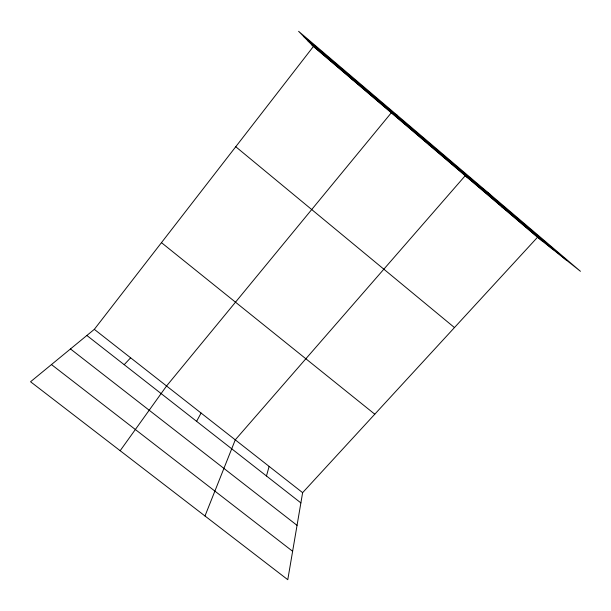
<?xml version="1.0" encoding="UTF-8"?>
<svg xmlns="http://www.w3.org/2000/svg" width="611" height="611" viewBox="0 0 611 611"><rect width="100%" height="100%" fill="white"/><g stroke="black" fill="none" stroke-linecap="round" stroke-linejoin="round"><path stroke-width="0.92" d="M537.527 237.251L302.628 492.665L287.773 579.694L30.55 381.753L94.323 329.344L313.397 46.482L298.603 31.306L580.45 271.307L537.527 237.251L313.397 46.482M266.472 475.992L269.115 466.384M204.983 515.99L235.273 439.851L465.223 175.708L490.06 194.344M196.605 421.33L201.095 413.051M120.161 450.712L166.566 385.984L391.307 112.791L397.135 115.204M124.193 364.675L130.632 357.809M428.471 144.425L430.243 145.647M51.461 364.561L292.623 551.282M501.578 206.648L505.48 209.688M70.471 348.942L297.045 525.353M86.861 335.477L300.879 502.906M94.323 329.344L302.628 492.665M161.464 242.651L374.787 414.197M235.754 146.732L454.462 327.572M303.545 36.377L566.198 260.003M307.959 40.899L553.398 249.846M311.709 44.748L542.469 241.177M352.081 79.109L352.578 79.827"/></g></svg>
